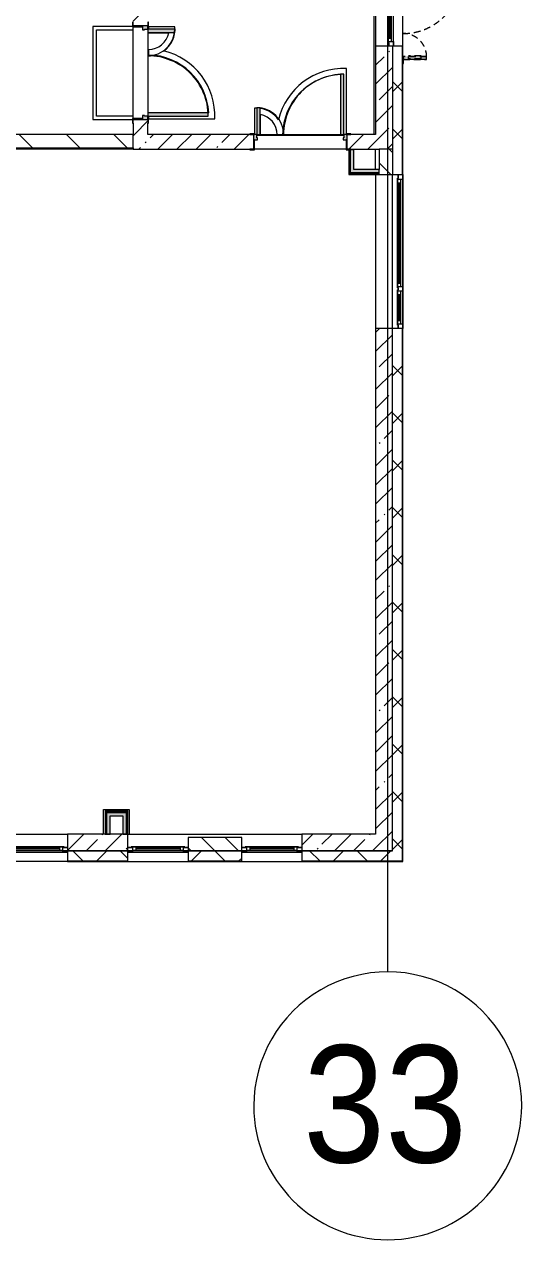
# Model space of a CAD drawing. Header units: millimetres. Extents: x 35092 to 251863, y -8553 to 29549.
# Drawn here: x 244438 to 251863, y -5906 to 12246 of the extents above; entities that cross this region are included whole.
import ezdxf

# ---------------------------------------------------------------- set-up
doc = ezdxf.new("R2010")
doc.units = ezdxf.units.MM
doc.linetypes.add('200_ШТРИХ__ш1_п0_6_', pattern=[160, 100, -60])
doc.linetypes.add('Осевая', pattern=[3175, 634.9999999999999, -476.25, 1587.5, -476.25])
for name, color, linetype, lineweight in [('A-DETL-MBND-1', 7, '200_ШТРИХ__ш1_п0_6_', 9), ('A-GLAZ-2', 7, 'Continuous', 5), ('A-WALL', 7, 'Continuous', 9), ('A-WALL-2', 7, 'Continuous', 5), ('I-WALL-3', 7, 'Continuous', 5), ('S-COLS-1', 7, 'Continuous', 5), ('Оси', 7, 'Continuous', 9), ('Оси-1', 7, 'Continuous', 20), ('Оси-2', 7, 'Осевая', 9)]:
    doc.layers.add(name, color=color, linetype=linetype, lineweight=lineweight)
for name, color, linetype, lineweight, true_color in [('A-DOOR-2', 7, 'Continuous', 5, 0xaaaaaa), ('A-DOOR-3', 7, 'Continuous', 5, 0xe2e2e2), ('A-DOOR-FRAM-3', 7, 'Continuous', 5, 0xe2e2e2), ('A-DOOR-FRAM-4', 7, 'Continuous', 5, 0xaaaaaa), ('A-FLOR-1', 7, 'Continuous', 5, 0xaaaaaa), ('I-WALL-2', 7, 'Continuous', 9, 0xe7e7e7)]:
    doc.layers.add(name, color=color, linetype=linetype, lineweight=lineweight, true_color=true_color)
doc.styles.add('Arial_1', font='arial.ttf', dxfattribs={"width": 0.9, "height": 1749.999999999998})
pattern_1 = [(135, (124852.9824514637, 0), (-176.7766952966369, -176.7766952966369), [])]
pattern_2 = [(45, (124852.9824514637, 0), (-353.5533905932738, 353.5533905932738), []), (135, (124852.9824514637, 0), (-353.5533905932738, -353.5533905932737), [])]
pattern_3 = [(45, (124852.9824514637, 0), (-285.1231318439457, 285.1231318439457), []), (45, (125138.1054514637, 0), (-285.1231318439457, 285.1231318439457), [504.031, -100.806, 16.764, -84.042])]
pattern_4 = [(45, (124852.9824514637, 0), (-530.3300858899107, 530.3300858899107), []), (135, (124852.9824514637, 0), (-530.3300858899107, -530.3300858899106), [])]

# ---------------------------------------------------------------- blocks, each defined once
blk = doc.blocks.new('110_Дверь_СКБ_2Ст - Д-5_п_ Из игровой в коридор-32679362-2_2_2_птичка')
at = {"layer": 'A-DOOR-3'}
for points in [[(662.5000000001006, 109.999999999975), (662.5000000001006, 1010.000000000914), (612.5000000000773, 1006.288320774318), (612.5000000000773, 109.999999999975)], [(-587.4999999998925, 110.0000000000096), (-587.4999999998925, 510.0000000009236), (-637.4999999999158, 510.0000000009236), (-637.4999999999158, 110.0000000000096)], [(712.5000000001239, -110.0000000000096), (712.5000000001239, 30.00000000092878), (697.5000000001099, 30.00000000092878), (697.5000000001099, -110.0000000000096)]]:
    blk.add_hatch(color=256, dxfattribs=at).paths.add_polyline_path(points)
h = blk.add_hatch(color=256, dxfattribs=at)
h.paths.add_polyline_path([(652.5000000001029, 30.00000000092878), (712.5000000001239, 30.00000000092878), (712.5000000001239, 109.999999999975), (662.5000000001006, 107.3723840876415), (662.5000000001006, 60.0000000008873), (652.5000000001029, 60.00000000092196)])
h.paths.add_polyline_path([(-687.4999999998697, 30.00000000092878), (-627.4999999998834, 30.00000000092878), (-627.4999999998834, 60.00000000092196), (-637.4999999999158, 60.00000000092196), (-637.4999999999158, 110.0000000000096), (-687.4999999998697, 107.3723840885771), (-687.4999999998697, 99.9999946625685)])
at = {"layer": 'A-DOOR-FRAM-3'}
for points in [[(-687.4999999998697, 110.0000000000096), (-672.4999999998904, 110.0000000000096), (-672.7398212171482, 117.9999999999732), (-742.4999999998745, 117.9999999999732), (-742.4999999998745, 110.0000000000096)], [(-672.4999999998904, -110.0000000000096), (-672.4999999998904, 30.00000000092878), (-687.4999999998697, 30.00000000092878), (-687.4999999998697, -110.0000000000096)], [(767.500000000094, 109.999999999975), (767.500000000094, 117.9999999999732), (697.5000000001099, 117.9999999999732), (701.3494624819538, 109.999999999975), (737.5000000001355, 109.999999999975)], [(-691.4516129002199, -118.0000000000078), (-672.4999999998904, -118.0000000000078), (-672.4999999998904, -110.0000000000096), (-742.4999999998745, -112.0303101491563), (-742.4999999998745, -118.0000000000078)], [(737.5000000001008, -118.0000000000425), (767.500000000094, -118.0000000000425), (767.500000000094, -110.0000000000096), (697.5000000001099, -112.0303101491563), (697.5000000001099, -118.0000000000425), (732.0161290363418, -118.0000000000425)]]:
    blk.add_hatch(color=256, dxfattribs=at).paths.add_polyline_path(points)
at = {"layer": 'A-DOOR-2'}
for p, q in [((662.4999999999989, 1010.000000000945), (612.4999999999967, 1010.000000000945)), ((612.4999999999967, 1010.000000000945), (612.499999999992, 110.0000000009454)), ((662.4999999999945, 110.0000000009451), (662.4999999999989, 1010.000000000945)), ((-637.5000000000075, 510.0000000009559), (-637.5000000000055, 110.0000000009561)), ((-587.5000000000052, 510.0000000009562), (-637.5000000000075, 510.0000000009559)), ((-587.5000000000033, 110.0000000009563), (-587.5000000000052, 510.0000000009562)), ((-637.5000000000055, 110.0000000009561), (-587.5000000000033, 110.0000000009563)), ((612.499999999992, 110.0000000009454), (662.4999999999945, 110.0000000009451))]:
    blk.add_line(p, q, dxfattribs=at)
for centre, radius, start, end in [((662.4999999999975, 110.0000000009456), 899.9999999999992, 89.99999999999984, 179.9999999999999), ((-637.4999999999997, 110.0000000009504), 400.0000000000005, 359.9999999999994, 89.99999999999974)]:
    blk.add_arc(centre, radius, start, end, dxfattribs=at)
at = {"layer": 'A-DOOR-FRAM-4'}
for p, q in [((-672.4999999999862, 117.9999999999971), (-742.4999999999866, 117.9999999999971)), ((-742.4999999999866, 117.9999999999971), (-742.4999999999866, 109.9999999999962)), ((-742.4999999999866, 109.9999999999962), (-672.4999999999862, 109.9999999999962)), ((-637.5000000000045, 110.0000000009489), (-687.5000000000064, 110.0000000009489)), ((-687.5000000000064, 110.0000000009489), (-687.5000000000064, 30.00000000094893)), ((-687.5000000000064, 30.00000000094893), (-627.5000000000049, 30.00000000094893)), ((-672.4999999999862, 29.99999999998398), (-687.4999999999865, 29.99999999998398)), ((-687.4999999999865, 29.99999999998398), (-687.4999999999865, -110.0000000000031)), ((-672.4999999999862, 109.9999999999962), (-672.4999999999862, 117.9999999999971)), ((-672.4999999999862, -110.0000000000031), (-672.4999999999862, 29.99999999998398)), ((-637.5000000000045, 60.00000000094963), (-637.5000000000045, 110.0000000009489)), ((-627.5000000000049, 60.00000000094963), (-637.5000000000045, 60.00000000094963)), ((-627.5000000000049, 30.00000000094893), (-627.5000000000049, 60.00000000094963)), ((662.4999999999936, 60.00000000094963), (652.4999999999948, 60.00000000094963)), ((652.4999999999948, 60.00000000094963), (652.4999999999948, 30.00000000094893)), ((652.4999999999948, 30.00000000094893), (712.4999999999935, 30.00000000094893)), ((662.4999999999936, 110.0000000009489), (662.4999999999936, 60.00000000094963)), ((712.4999999999935, 110.0000000009489), (662.4999999999936, 110.0000000009489)), ((767.5000000000148, 117.9999999999829), (697.5000000000155, 117.9999999999829)), ((697.5000000000155, 117.9999999999829), (697.5000000000155, 109.9999999999717)), ((697.5000000000155, 109.9999999999717), (767.5000000000148, 109.9999999999717)), ((712.5000000000151, 29.99999999998369), (697.5000000000155, 29.99999999998369)), ((697.5000000000155, 29.99999999998369), (697.5000000000155, -110.0000000000034)), ((712.4999999999935, 30.00000000094893), (712.4999999999935, 110.0000000009489)), ((712.5000000000151, -110.0000000000034), (712.5000000000151, 29.99999999998369)), ((767.5000000000148, 109.9999999999717), (767.5000000000148, 117.9999999999829)), ((-672.4999999999862, -110.0000000000031), (-742.4999999999866, -110.0000000000031)), ((-742.4999999999866, -110.0000000000031), (-742.4999999999866, -117.9999999999982)), ((-742.4999999999866, -117.9999999999982), (-672.4999999999862, -117.9999999999982)), ((-687.4999999999865, -110.0000000000031), (-672.4999999999862, -110.0000000000031)), ((-672.4999999999862, -117.9999999999982), (-672.4999999999862, -110.0000000000031)), ((697.5000000000155, -110.0000000000034), (712.5000000000151, -110.0000000000034)), ((767.5000000000144, -110.0000000000037), (697.5000000000152, -110.0000000000036)), ((697.5000000000152, -110.0000000000036), (697.5000000000152, -118.0000000000111)), ((697.5000000000152, -118.0000000000111), (767.5000000000144, -118.0000000000111)), ((767.5000000000144, -118.0000000000111), (767.5000000000144, -110.0000000000037))]:
    blk.add_line(p, q, dxfattribs=at)
blk = doc.blocks.new('120_Окно_СКБ_1Ст - 120_Окно_СКБ_1Ст 900х2500_h_ с форточкой-22876038-2_2_2_птичка')
at = {"layer": 'A-GLAZ-2'}
for p, q in [((-450.0000000000072, -126.9999999999679), (-450.0000000000072, -56.9999999999578)), ((-450.0000000000072, -56.9999999999578), (-379.9999999999655, -56.99999999995794)), ((449.999999999992, -56.99999999995914), (-450.0000000000076, -56.99999999995769)), ((-379.9999999999655, -126.9999999999681), (-450.0000000000072, -126.9999999999679)), ((-450.0000000000076, -126.9999999999679), (-400.0000000000041, -126.999999999968)), ((-380.0000000000108, -126.9999999999688), (-400.000000000007, -126.9999999999688)), ((-400.000000000007, -126.9999999999688), (-400.000000000007, -136.9999999999693)), ((-400.000000000007, -136.9999999999693), (399.999999999997, -136.9999999999719)), ((399.999999999997, -136.9999999999719), (-400.000000000007, -136.9999999999693)), ((-379.9999999999655, -56.99999999995794), (-379.9999999999655, -126.9999999999681)), ((379.999999999989, -86.99999999996878), (-380.0000000000107, -86.99999999996635)), ((-380.0000000000107, -86.99999999996635), (-380.0000000000108, -126.9999999999688)), ((-330.0000000000068, -136.9999999999696), (-330.0000000000063, -86.9999999999665)), ((-330.0000000000065, -106.9999999999643), (329.9999999999974, -106.9999999999664)), ((329.9999999999974, -116.9999999999664), (-330.0000000000065, -116.9999999999643)), ((329.9999999999974, -136.9999999999717), (329.9999999999976, -86.99999999996864)), ((380.000000000048, -126.9999999999693), (380.000000000048, -56.99999999995916)), ((380.000000000048, -56.99999999995916), (449.9999999999924, -56.99999999995929)), ((379.9999999999889, -126.9999999999713), (379.999999999989, -86.99999999996878)), ((449.9999999999924, -126.9999999999694), (380.000000000048, -126.9999999999693)), ((399.999999999997, -126.9999999999714), (379.9999999999889, -126.9999999999713)), ((400.0000000000097, -126.9999999999692), (449.999999999992, -126.9999999999693)), ((399.999999999997, -136.9999999999719), (399.999999999997, -126.9999999999714)), ((449.9999999999924, -56.99999999995929), (449.9999999999924, -126.9999999999694))]:
    blk.add_line(p, q, dxfattribs=at)
blk = doc.blocks.new('110_Дверь_СКБ_2Ст - Д-1_л_Лестничная клетка EIS60 2-32142534-2_2_2_птичка')
at = {"layer": 'A-DOOR-3'}
for points in [[(662.4999999999967, 937.9749691055595), (662.4999999999967, 1010.000000001087), (612.5000000000081, 1010.000000001087), (613.2560350422094, 110.0000000001136), (662.4999999999967, 110.0000000001136), (662.4999999999967, 823.5477927559955)], [(-587.500000000031, 510.0000000010969), (-637.5000000000197, 510.0000000010969), (-637.5000000000197, 110.0000000001136), (-587.500000000031, 110.0000000001136), (-587.500000000031, 504.6139692265616)], [(712.4999999999507, -109.999999999871), (712.4999999999507, 30.00000000106738), (697.500000000006, 30.00000000106738), (697.500000000006, -109.999999999871)]]:
    blk.add_hatch(color=256, dxfattribs=at).paths.add_polyline_path(points)
h = blk.add_hatch(color=256, dxfattribs=at)
h.paths.add_polyline_path([(712.4999999999507, 30.00000000106738), (712.4999999999507, 110.0000000001136), (662.4999999999967, 110.0000000001136), (662.4999999999967, 60.00000000106056), (652.4999999999643, 60.00000000106056), (652.4999999999643, 30.00000000106738), (697.500000000006, 30.00000000106738)])
h.paths.add_polyline_path([(-627.5000000000219, 60.00000000109522), (-637.499999999985, 60.00000000106056), (-637.5000000000197, 110.0000000001136), (-687.500000000043, 106.2068965518302), (-687.500000000043, 30.00000000106738), (-627.5000000000219, 30.00000000106738)])
at = {"layer": 'A-DOOR-FRAM-3'}
for points in [[(-672.4999999999944, 112.8085106384175), (-672.4999999999944, 118.0000000001464), (-742.5000000000131, 118.0000000001464), (-742.5000000000131, 110.0000000001136), (-672.4999999999944, 110.0000000001136)], [(-672.4999999999944, 30.00000000106738), (-687.500000000043, 30.00000000106738), (-687.500000000043, -109.999999999871), (-672.4999999999944, -109.999999999871), (-672.4999999999944, 22.91525063240342)], [(767.5000000000248, 118.0000000001118), (697.500000000006, 118.0000000001118), (703.256035042189, 110.0000000001136), (767.5000000000248, 110.0000000001136)], [(-672.4999999999944, -110.0000343573219), (-742.5000000000131, -109.999999999871), (-742.5000000000131, -117.9999999998692), (-672.4999999999944, -117.9999999998692)], [(767.5000000000248, -110.0000343573565), (697.500000000006, -110.0000343573565), (697.500000000006, -117.9999999998692), (767.5000000000248, -117.9999999998692)]]:
    blk.add_hatch(color=256, dxfattribs=at).paths.add_polyline_path(points)
at = {"layer": 'A-DOOR-2'}
for p, q in [((662.4999999999989, 1010.000000000945), (612.4999999999967, 1010.000000000945)), ((612.4999999999967, 1010.000000000945), (612.499999999992, 110.0000000009454)), ((662.4999999999945, 110.0000000009451), (662.4999999999989, 1010.000000000945)), ((-637.5000000000075, 510.0000000009559), (-637.5000000000055, 110.0000000009561)), ((-587.5000000000052, 510.0000000009562), (-637.5000000000075, 510.0000000009559)), ((-587.5000000000033, 110.0000000009563), (-587.5000000000052, 510.0000000009562)), ((-637.5000000000055, 110.0000000009561), (-587.5000000000033, 110.0000000009563)), ((612.499999999992, 110.0000000009454), (662.4999999999945, 110.0000000009451))]:
    blk.add_line(p, q, dxfattribs=at)
for centre, radius, start, end in [((662.4999999999975, 110.0000000009456), 899.9999999999992, 89.99999999999984, 179.9999999999999), ((-637.4999999999997, 110.0000000009504), 400.0000000000005, 359.9999999999994, 89.99999999999974)]:
    blk.add_arc(centre, radius, start, end, dxfattribs=at)
at = {"layer": 'A-DOOR-FRAM-4'}
for p, q in [((-672.4999999999862, 117.9999999999971), (-742.4999999999866, 117.9999999999971)), ((-742.4999999999866, 117.9999999999971), (-742.4999999999866, 109.9999999999962)), ((-742.4999999999866, 109.9999999999962), (-672.4999999999862, 109.9999999999962)), ((-637.5000000000045, 110.0000000009489), (-687.5000000000064, 110.0000000009489)), ((-687.5000000000064, 110.0000000009489), (-687.5000000000064, 30.00000000094893)), ((-687.5000000000064, 30.00000000094893), (-627.5000000000049, 30.00000000094893)), ((-672.4999999999862, 29.99999999998398), (-687.4999999999865, 29.99999999998398)), ((-687.4999999999865, 29.99999999998398), (-687.4999999999865, -110.0000000000031)), ((-672.4999999999862, 109.9999999999962), (-672.4999999999862, 117.9999999999971)), ((-672.4999999999862, -110.0000000000031), (-672.4999999999862, 29.99999999998398)), ((-637.5000000000045, 60.00000000094963), (-637.5000000000045, 110.0000000009489)), ((-627.5000000000049, 60.00000000094963), (-637.5000000000045, 60.00000000094963)), ((-627.5000000000049, 30.00000000094893), (-627.5000000000049, 60.00000000094963)), ((662.4999999999936, 60.00000000094963), (652.4999999999948, 60.00000000094963)), ((652.4999999999948, 60.00000000094963), (652.4999999999948, 30.00000000094893)), ((652.4999999999948, 30.00000000094893), (712.4999999999935, 30.00000000094893)), ((662.4999999999936, 110.0000000009489), (662.4999999999936, 60.00000000094963)), ((712.4999999999935, 110.0000000009489), (662.4999999999936, 110.0000000009489)), ((767.5000000000148, 117.9999999999829), (697.5000000000155, 117.9999999999829)), ((697.5000000000155, 117.9999999999829), (697.5000000000155, 109.9999999999717)), ((697.5000000000155, 109.9999999999717), (767.5000000000148, 109.9999999999717)), ((712.5000000000151, 29.99999999998369), (697.5000000000155, 29.99999999998369)), ((697.5000000000155, 29.99999999998369), (697.5000000000155, -110.0000000000034)), ((712.4999999999935, 30.00000000094893), (712.4999999999935, 110.0000000009489)), ((712.5000000000151, -110.0000000000034), (712.5000000000151, 29.99999999998369)), ((767.5000000000148, 109.9999999999717), (767.5000000000148, 117.9999999999829)), ((-672.4999999999862, -110.0000000000031), (-742.4999999999866, -110.0000000000031)), ((-742.4999999999866, -110.0000000000031), (-742.4999999999866, -117.9999999999982)), ((-742.4999999999866, -117.9999999999982), (-672.4999999999862, -117.9999999999982)), ((-687.4999999999865, -110.0000000000031), (-672.4999999999862, -110.0000000000031)), ((-672.4999999999862, -117.9999999999982), (-672.4999999999862, -110.0000000000031)), ((697.5000000000155, -110.0000000000034), (712.5000000000151, -110.0000000000034)), ((767.5000000000144, -110.0000000000037), (697.5000000000152, -110.0000000000036)), ((697.5000000000152, -110.0000000000036), (697.5000000000152, -118.0000000000111)), ((697.5000000000152, -118.0000000000111), (767.5000000000144, -118.0000000000111)), ((767.5000000000144, -118.0000000000111), (767.5000000000144, -110.0000000000037))]:
    blk.add_line(p, q, dxfattribs=at)
blk = doc.blocks.new('120_Окно_СКБ_1Ст - 120_Окно_СКБ_1Ст 1200х2500_h_ с форточкой2-24160662-2_2_2_птичка')
at = {"layer": 'A-GLAZ-2'}
for p, q in [((-600.0000000000073, -126.9999999999677), (-600.0000000000073, -56.9999999999576)), ((-600.0000000000073, -56.9999999999576), (-529.9999999999654, -56.99999999995767)), ((599.9999999999919, -56.99999999995938), (-600.0000000000076, -56.99999999995745)), ((-529.9999999999654, -126.9999999999678), (-600.0000000000073, -126.9999999999677)), ((-600.0000000000076, -126.9999999999676), (-550.0000000000041, -126.9999999999677)), ((-530.0000000000106, -126.9999999999688), (-550.0000000000067, -126.9999999999688)), ((-550.0000000000067, -126.9999999999688), (-550.0000000000067, -136.9999999999693)), ((-550.0000000000067, -136.9999999999693), (549.9999999999972, -136.9999999999729)), ((549.9999999999972, -136.9999999999729), (-550.0000000000067, -136.9999999999693)), ((-529.9999999999654, -56.99999999995767), (-529.9999999999654, -126.9999999999678)), ((529.9999999999886, -86.99999999996976), (-530.0000000000106, -86.99999999996635)), ((-530.0000000000105, -86.99999999996635), (-530.0000000000106, -126.9999999999688)), ((-480.0000000000068, -136.9999999999695), (-480.0000000000063, -86.99999999996648)), ((-480.0000000000065, -106.9999999999643), (479.9999999999976, -106.9999999999674)), ((479.9999999999975, -116.9999999999674), (-480.0000000000065, -116.9999999999643)), ((479.9999999999974, -136.9999999999727), (479.9999999999976, -86.9999999999696)), ((530.0000000000479, -126.9999999999696), (530.0000000000479, -56.99999999995943)), ((530.0000000000479, -56.99999999995943), (599.9999999999923, -56.9999999999595)), ((529.9999999999885, -126.9999999999723), (529.9999999999886, -86.99999999996976)), ((599.9999999999923, -126.9999999999696), (530.0000000000479, -126.9999999999696)), ((549.9999999999972, -126.9999999999723), (529.9999999999885, -126.9999999999723)), ((549.9999999999884, -126.9999999999695), (599.9999999999919, -126.9999999999696)), ((549.9999999999972, -136.9999999999729), (549.9999999999972, -126.9999999999723)), ((599.9999999999923, -56.9999999999595), (599.9999999999923, -126.9999999999696))]:
    blk.add_line(p, q, dxfattribs=at)
blk = doc.blocks.new('120_Окно_СКБ_2Ст_Фрамуга сверху - 120_Окно_СКБ_2Ст_2300х2500_h_ ДОО-22877051-2_2_2_птичка')
at = {"layer": 'A-GLAZ-2'}
for p, q in [((-1150.000000000006, 13.0000000009585), (-1150.000000000006, 83.00000000096875)), ((-1150.000000000006, 83.00000000096875), (-1079.999999999947, 83.00000000096864)), ((1149.999999999992, 83.00000000096513), (-1150.000000000006, 83.00000000096885)), ((-1079.999999999947, 13.00000000095839), (-1150.000000000006, 13.0000000009585)), ((-1150.000000000006, 13.00000000095856), (-1099.999999999961, 13.00000000095848)), ((-1079.999999999955, 13.00000000095736), (-1099.99999999995, 13.00000000095743)), ((-1099.99999999995, 13.00000000095743), (-1099.99999999995, 3.000000000956911)), ((-1099.99999999995, 3.000000000956911), (540.000000000053, 3.000000000951612)), ((540.000000000053, 3.000000000951184), (-1099.99999999995, 3.000000000966364)), ((-1079.999999999947, 83.00000000096864), (-1079.999999999947, 13.00000000095839)), ((-1079.999999999948, 83.00000000096634), (1080.000000000054, 83.00000000096634)), ((520.0000000000456, 53.0000000009547), (-1079.999999999955, 53.00000000095987)), ((-1079.999999999955, 53.00000000095987), (-1079.999999999955, 13.00000000095736)), ((-1029.99999999995, 3.000000000965117), (-1029.999999999949, 53.00000000095977)), ((-1029.999999999949, 33.00000000096188), (470.0000000000534, 33.00000000095704)), ((470.0000000000536, 23.00000000095708), (-1029.99999999995, 23.00000000096193)), ((470.0000000000533, 3.000000000951954), (470.0000000000537, 53.00000000095487)), ((520.0000000000491, 13.00000000095582), (520.0000000000491, 83.00000000096607)), ((520.0000000000491, 83.00000000096607), (590.0000000000492, 83.00000000096595)), ((520.0000000000452, 13.00000000095219), (520.0000000000456, 53.0000000009547)), ((590.0000000000492, 13.00000000095569), (520.0000000000491, 13.00000000095582)), ((540.000000000053, 13.00000000095213), (520.0000000000452, 13.00000000095219)), ((540.0000000000546, 13.00000000095583), (570.000000000048, 13.00000000095578)), ((540.0000000000487, 13.00000000095606), (570.0000000000418, 13.00000000095606)), ((540.000000000053, 3.000000000951612), (540.000000000053, 13.00000000095213)), ((590.0000000000468, 13.00000000095374), (570.0000000000505, 13.00000000095381)), ((570.0000000000505, 13.00000000095381), (570.0000000000505, 3.00000000095329)), ((570.0000000000505, 3.00000000095329), (1100.000000000055, 3.000000000951577)), ((1100.000000000055, 3.000000000951556), (570.0000000000505, 3.000000000953269)), ((590.0000000000492, 83.00000000096595), (590.0000000000492, 13.00000000095569)), ((1080.000000000047, 53.00000000095466), (590.000000000047, 53.00000000095625)), ((590.000000000047, 53.00000000095625), (590.0000000000468, 13.00000000095374)), ((640.0000000000506, 3.000000000953036), (640.0000000000512, 53.00000000095608)), ((640.000000000051, 33.00000000095827), (1030.000000000055, 33.000000000957)), ((1030.000000000055, 23.00000000095705), (640.0000000000508, 23.00000000095831)), ((1030.000000000055, 3.000000000951784), (1030.000000000055, 53.00000000095483)), ((1080.000000000055, 13.00000000095491), (1080.000000000055, 83.00000000096517)), ((1080.000000000055, 83.00000000096517), (1149.999999999992, 83.00000000096504)), ((1080.000000000047, 13.00000000095216), (1080.000000000047, 53.00000000095466)), ((1149.999999999992, 13.00000000095481), (1080.000000000055, 13.00000000095491)), ((1100.000000000055, 13.0000000009521), (1080.000000000047, 13.00000000095216)), ((1100.000000000073, 13.00000000095492), (1149.999999999992, 13.00000000095484)), ((1100.000000000055, 3.000000000951577), (1100.000000000055, 13.0000000009521)), ((1149.999999999992, 83.00000000096504), (1149.999999999992, 13.00000000095481))]:
    blk.add_line(p, q, dxfattribs=at)
blk = doc.blocks.new('Дверь_Витражная_СКБ_2Ст - ВН-6-31912847-2_2_2_птичка')
at = {"layer": 'A-DETL-MBND-1'}
for points in [[(-714.9999495936894, -17.00000000015207), (-714.9999495936894, -20.00000000013406), (-704.9999495936917, -17.00000000015207)], [(-642.9999495936711, -20.00000000013406), (-642.9999495936711, -370.0000000001238), (-597.9999495936639, -370.0000000001238), (-597.9999495936639, -20.00000000013406)], [(561.9999495936721, -260.1000000006079), (561.9999495936721, -883.9998991875028), (606.999949593714, -883.9998991875028), (606.999949593714, -20.00000000013406), (561.9999495936721, -20.00000000013406)]]:
    blk.add_hatch(color=256, dxfattribs=at).paths.add_polyline_path(points)
for p, q in [((-606.9999495936731, -20.00000000001453), (-714.9999495936731, -20.00000000001453)), ((-714.9999495936731, -20.00000000001453), (-606.9999495936731, -20.00000000001453)), ((-597.9999495936718, -20.00000000001454), (-642.9999495936733, -20.00000000001462)), ((-642.9999495936726, -370.0000000000146), (-642.9999495936733, -20.00000000001461)), ((-597.9999495936718, -20.00000000001454), (-642.9999495936733, -20.00000000001462)), ((-642.9999495936733, -20.00000000001462), (-642.9999495936726, -370.0000000000146)), ((-642.9999495936731, -100.0000000000146), (-597.9999495936717, -100.0000000000146)), ((-632.9999495936713, -290.0000000000146), (-632.9999495936718, -100.0000000000146)), ((-606.999949593672, -370.0000000000145), (-606.9999495936733, -20.00000000001447)), ((-597.9999495936711, -370.0000000000146), (-597.9999495936718, -20.00000000001454)), ((-597.9999495936711, -370.0000000000146), (-597.9999495936718, -20.00000000001454)), ((-588.9999495936712, -290.0000000000144), (-588.9999495936715, -100.0000000000145)), ((552.9999495936775, -803.9998991873676), (552.9999495936787, -100.0000000000148)), ((561.9999495936787, -20.00000000001471), (606.9999495936802, -20.00000000001479)), ((561.9999495936773, -883.9998991873679), (561.9999495936788, -20.00000000001467)), ((561.9999495936787, -20.00000000001471), (561.9999495936772, -883.9998991873679)), ((606.9999495936802, -20.00000000001479), (561.9999495936787, -20.00000000001471)), ((606.9999495936801, -100.0000000000148), (561.9999495936786, -100.0000000000147)), ((596.9999495936773, -803.9998991873678), (596.9999495936786, -100.0000000000149)), ((606.9999495936787, -883.999899187368), (606.9999495936802, -20.00000000001481)), ((606.9999495936787, -883.999899187368), (606.9999495936802, -20.00000000001481)), ((606.99994959368, -20.00000000001456), (714.9999495936798, -20.00000000001453)), ((606.99994959368, -20.00000000001456), (714.9999495936798, -20.00000000001453)), ((606.9999495936771, -883.9998991873679), (606.9999495936801, -20.00000000001454)), ((-642.9999495936727, -290.0000000000146), (-597.9999495936712, -290.0000000000144)), ((-642.9999495936726, -370.0000000000146), (-597.9999495936711, -370.0000000000146)), ((-642.9999495936726, -370.0000000000146), (-597.9999495936711, -370.0000000000146)), ((606.9999495936789, -803.9998991873678), (561.9999495936775, -803.9998991873676)), ((606.9999495936787, -883.999899187368), (561.9999495936772, -883.9998991873679)), ((561.9999495936772, -883.9998991873679), (606.9999495936787, -883.999899187368))]:
    blk.add_line(p, q, dxfattribs=at)
for centre, radius, start, end in [((-606.9999495936733, -20.00000000001458), 349.9999999999997, 269.9999999999998, 1.653888434361028e-13), ((606.9999495936802, -20.0000000000146), 863.999899187354, 179.9999999999999, 269.9999999999995)]:
    blk.add_arc(centre, radius, start, end, dxfattribs=at)
blk = doc.blocks.new('Ось сетки - D8-29747960-2_2_2_птичка')
at = {"layer": 'Оси-1'}
for centre, start, end in [((0, -2.710563210106287e-17), 359.9999999999996, 179.9999999999998), ((5.287437154777308e-16, -2.710563210106287e-17), 179.9999999999998, 359.9999999999993)]:
    blk.add_arc(centre, 4.000000000000003, start, end, dxfattribs=at)

msp = doc.modelspace()

# ---------------------------------------------------------------- hatches: boundary and pattern name
at = {"layer": 'A-WALL-2'}
h = msp.add_hatch(dxfattribs=at)
h.set_pattern_fill('FP_91', color=256, style=0, pattern_type=2)
h.set_pattern_definition(pattern_2)
h.paths.add_polyline_path([(249956.2554474103, -249.9999946647175), (250082.9824514646, -249.9999946647175), (250082.9824514646, 7700.044211116869), (249932.9824514647, 7700.044211116869), (249932.9824514647, -249.9999946647175)])
h.paths.add_polyline_path([(250007.2060321397, 10000.04421111686), (250082.9824514646, 10000.04421111686), (250082.9824514646, 11920.00010383028), (249932.9824514647, 11920.00010383028), (249932.9824514647, 10000.04421111686)])
h.paths.add_polyline_path([(250030.1340800954, 13120.00010383029), (250082.9824514647, 13120.00010383029), (250082.9824514647, 21400.00000533476), (249932.9824514647, 21400.00000533476), (249932.9824514647, 13120.00010383029)])
h = msp.add_hatch(dxfattribs=at)
h.set_pattern_fill('FP_98', color=256, style=0, pattern_type=2)
h.set_pattern_definition(pattern_1)
h.paths.add_polyline_path([(249856.1365759895, 10000.04421111686), (249932.9824514647, 10000.04421111686), (249932.9824514647, 10380.00000533553), (249732.9824514647, 10377.96969518639), (249732.9824514647, 10000.04421111686)])
h = msp.add_hatch(dxfattribs=at)
h.set_pattern_fill('FP_98', color=256, style=0, pattern_type=2)
h.set_pattern_definition(pattern_1)
h.paths.add_polyline_path([(227482.9824991146, -99.99999466475155), (227732.9824216961, -99.99999466475155), (227732.9824216956, 100.0000053352723), (227482.9824991146, 100.0000053352723), (227482.9824991146, -31.69400266605308)])
h.paths.add_polyline_path([(222404.3450217952, -99.99999466475155), (223882.982451465, -99.99999466461296), (223882.9824514653, 100.0000053352723), (220532.982451465, 100.0000053352723), (220532.982451465, -99.99999466475155), (221946.8151625586, -99.99999466475155)])
h.paths.add_polyline_path([(225682.9824872289, -99.99999466475155), (226582.9824991138, -99.99999466475155), (226582.9824991145, 100.0000053352723), (225682.9824872297, 100.0000053352723), (225682.9824872297, 57.34266580436324)])
h.paths.add_polyline_path([(247682.9824904861, -99.99999466475155), (247682.9824904862, 100.0000053351683), (246882.9824812335, 97.53086950006036), (246882.9824812333, -99.99999466475155), (247110.9574205701, -99.99999466475155)])
h.paths.add_polyline_path([(244142.9824514646, -99.99999466475155), (244182.982451463, -99.99999466475155), (244182.9824514636, 100.0000053351683), (243682.982499116, 100.0000053351683), (243682.9824991148, -99.99999466475155), (243908.2484059141, -99.99999466475155)])
h.paths.add_polyline_path([(228632.9824216964, -99.99999466475155), (229682.9824514643, -99.99999466461296), (229682.9824514647, 100.0000053352723), (228632.9824216956, 100.0000053352723), (228632.9824216956, -8.376955417816863)])
h.paths.add_polyline_path([(216882.9824514622, -99.99999466475155), (217582.9824693465, -99.99999466475155), (217582.9824693463, 100.0000053352723), (216782.9824693449, 100.0000053353069), (216782.9824693449, -99.99999466461296), (216816.1531828815, -99.99999466475155)])
h.paths.add_polyline_path([(239790.4796727849, -99.99999466475155), (240482.9824514643, -99.99999466468226), (240482.982451465, 100.000005335203), (239432.9824514646, 100.000005335203), (239432.9824514667, -99.99999466475155)])
h.paths.add_polyline_path([(219382.982469348, -99.99999466475155), (219632.9824514645, -99.99999466475155), (219632.982451465, 100.0000053352723), (219382.9824693473, 100.0000053352723)])
h.paths.add_polyline_path([(233782.9824514635, -99.99999466475155), (235082.9824335823, -99.99999466475155), (235082.9824335821, 100.000005335203), (233782.9824514636, 100.000005335203)])
h.paths.add_polyline_path([(238532.9824514657, -99.99999466475155), (238532.9824514646, 100.000005335203), (238282.9824335821, 100.000005335203), (238282.9824335834, -99.99999466475155)])
h = msp.add_hatch(dxfattribs=at)
h.set_pattern_fill('FP_91', color=256, style=0, pattern_type=2)
h.set_pattern_definition(pattern_2)
h.paths.add_polyline_path([(249930.0978524282, -249.9999946647175), (249932.9824514647, -249.9999946647175), (249932.9824514647, -99.99999466475155), (248582.9824904862, -99.99999466475155), (248582.9824904862, -249.9999946647175), (249682.9824514647, -249.9999946647175)])
h.paths.add_polyline_path([(245280.8379836238, -249.9999946647175), (245982.9824812336, -249.9999946647175), (245982.9824812335, -99.99999466475155), (245082.9824812335, -99.99999466475155), (245082.9824514636, -249.9999946647175)])
h.paths.add_polyline_path([(246882.9824812335, -249.9999946647175), (247682.9824904862, -248.0475872225136), (247682.9824904862, -99.99999466475155), (246882.9824812333, -99.99999466475155), (246882.9824812335, -244.5089533629911)])
h.paths.add_polyline_path([(234757.6512211826, -249.9999946646828), (235082.9824335821, -249.9999946646828), (235082.9824335823, -99.99999466475155), (233782.9824514636, -99.99999466475155), (233782.9824514637, -249.9999946646828), (234300.121361946, -249.9999946646828)])
h.paths.add_polyline_path([(240482.9824514646, -249.9999946646828), (240482.9824514666, -99.99999466475155), (239432.9824514646, -99.99999466475155), (239432.9824514646, -249.9999946646828), (239790.4796727849, -249.9999946646828)])
h.paths.add_polyline_path([(237382.9824335821, -249.9999946646828), (238532.9824514646, -249.9999946646828), (238532.9824514646, -99.99999466475155), (237382.9824335821, -99.99999466475155), (237382.9824335821, -202.4876765564528)])
h.paths.add_polyline_path([(232882.9824514634, -249.9999946646828), (232882.9824514645, -99.99999466475155), (231982.9824514646, -99.99999466475155), (231982.9824514646, -249.9999946646828), (232470.0019249998, -249.9999946646828)])
h.paths.add_polyline_path([(242782.9824514646, -249.9999946646828), (244182.9824514636, -249.9999946646828), (244182.9824514627, -99.99999466475155), (242782.982499116, -99.99999466475155), (242782.9824514646, -226.3734549110262)])
h.paths.add_polyline_path([(228632.9824216956, -249.9999946646482), (229682.9824514645, -249.9999946646482), (229682.9824514656, -99.99999466475155), (228632.9824216956, -99.99999466475155), (228632.9824216956, -163.7838691130339)])
h.paths.add_polyline_path([(226979.6436141609, -249.9999946646482), (227732.9824216956, -249.9999946646482), (227732.9824216961, -99.99999466475155), (225682.9824872297, -99.99999466475155), (225682.9824872297, -249.9999946646482), (226064.5838956877, -249.9999946646482)])
h.paths.add_polyline_path([(224234.4644587414, -249.9999946646482), (224782.9824872297, -249.9999946646482), (224782.982451465, -100.0000000019178), (220532.982451465, -99.99999466475155), (220532.982451465, -249.9999946646482), (223319.4047402683, -249.9999946646482)])
h.paths.add_polyline_path([(218744.1061479026, -249.9999946646482), (219632.982451465, -249.9999946646482), (219632.982451465, -100.0000000019178), (218482.9824693473, -100.0000000019178), (218482.9824693463, -249.9999946646482)])
h.paths.add_polyline_path([(214062.982451465, -249.9999946645788), (215882.9824693449, -249.9999946645788), (215882.9824693449, -100.0000000019178), (214062.982451465, -99.9999946645783)])
h.paths.add_polyline_path([(216782.9824693449, -249.9999946645788), (217582.9824693463, -249.9999946645788), (217582.9824693465, -99.99999466475155), (216782.9824693449, -99.99999466475155), (216782.9824693449, -111.3678558858678)])
at = {"layer": 'I-WALL-2'}
for points in [[(249307.9824514646, 10025.04421111684), (249357.9824514646, 10025.04421111684), (249357.9824514646, 10370.00000533758), (249307.9824514646, 10370.00000533758)], [(249732.9824514647, 10025.04421111684), (249732.3302974123, 10075.04421111687), (249357.9824514646, 10075.04421111687), (249357.9824514646, 10025.04421111684), (249711.1105600272, 10025.04421111684)], [(245667.9824812335, 425.0000053350771), (245907.9824812335, 425.0000053350771), (245907.9824812335, 475.0000053351004), (245667.9824812335, 475.0000053351004)], [(245717.9824812335, 150.0000053353302), (245717.9824812335, 425.0000053350771), (245667.9824812335, 425.0000053350771), (245667.9824812335, 150.0000053353302)], [(245957.9824812335, 150.0000053353302), (245957.9824812335, 475.0000053351004), (245907.9824812335, 475.0000053351004), (245907.9824812335, 150.0000053353302)]]:
    msp.add_hatch(color=256, dxfattribs=at).paths.add_polyline_path(points)
at = {"layer": 'I-WALL-3'}
h = msp.add_hatch(dxfattribs=at)
h.set_pattern_fill('FP_99', color=256, style=0, pattern_type=2)
h.set_pattern_definition(pattern_3)
h.paths.add_polyline_path([(249682.9824514647, 10600.00000533552), (249932.9824514647, 10600.00000533552), (249932.9824514647, 11920.00010383028), (249682.9824514647, 11920.00010383028), (249682.9824514647, 10969.69800533312)])
h.paths.add_polyline_path([(249856.1365759895, 13120.00010383029), (249932.9824514647, 13120.00010383029), (249932.9824514647, 21400.00000533476), (249682.9824514647, 21400.00000533476), (249682.9824514647, 13120.00010383029), (249732.9824514647, 13120.00010383029)])
h = msp.add_hatch(dxfattribs=at)
h.set_pattern_fill('FP_99', color=256, style=0, pattern_type=2)
h.set_pattern_definition(pattern_3)
h.paths.add_polyline_path([(246195.8977020969, 10600.00000533555), (246282.9824514646, 10600.00000533555), (246282.9824514646, 10825.00000533555), (246062.9824514646, 10825.00000533555), (246062.9824514646, 10600.00000533555)])
h.paths.add_polyline_path([(246062.9824514646, 12225.00000533555), (246282.9824514646, 12225.00000533555), (246282.982444645, 13400.00000533481), (246062.9824514646, 13400.00000533488), (246062.9824514646, 12250.00000533553)])
h.paths.add_polyline_path([(246224.7103912795, 13900.0000053348), (246282.982444645, 13900.00000533487), (246282.982444645, 18599.99984500692), (246062.9824514646, 18599.99999999809), (246062.9824514648, 13900.0000053348), (246076.1824514787, 13900.0000053348)])
h = msp.add_hatch(dxfattribs=at)
h.set_pattern_fill('FP_100', color=256, style=0, pattern_type=2)
h.set_pattern_definition([(135, (124852.9824514637, 0), (-353.5533905932738, -353.5533905932737), [])])
h.paths.add_polyline_path([(246062.9824514646, 10400.00000533553), (246062.9824514646, 10600.00000533555), (244182.9824514624, 10600.00000533555), (244182.9824514624, 10400.00000533553), (245280.8379836238, 10400.00000533553)])
h.paths.add_polyline_path([(232470.0019249998, 10400.00000533556), (232557.9823918575, 10400.00000533556), (232557.9823918575, 10600.00000533555), (232202.9824514639, 10600.00000533555), (232202.9824514639, 10400.00000533556)])
h.paths.add_polyline_path([(234902.9824514596, 10400.00000533556), (235082.9824514651, 10400.00000533556), (235082.9824514651, 10600.00000533555), (233957.9823918575, 10600.00000533555), (233957.9823918575, 10400.00000533556), (234757.6512211826, 10400.00000533556)])
h.paths.add_polyline_path([(236130.2407988923, 10400.00000533556), (236782.9823918575, 10400.00000533556), (236782.9823918575, 10600.00000533555), (236032.9824514651, 10600.00000533555), (236032.9824514651, 10400.00000533556), (236082.982451465, 10400.00000533556)])
h = msp.add_hatch(dxfattribs=at)
h.set_pattern_fill('FP_99', color=256, style=0, pattern_type=2)
h.set_pattern_definition(pattern_3)
h.paths.add_polyline_path([(249661.9824514646, 10380.00000533553), (249932.9824514647, 10380.00000533553), (249932.9824514647, 10600.00000533552), (249257.9824514646, 10600.00000533552), (249257.9824514646, 10380.00000533553), (249312.9824514646, 10380.00000533553)])
h.paths.add_polyline_path([(247004.6358799391, 10380.00000533553), (247857.9824514646, 10380.00000533553), (247857.9824514646, 10600.00000533555), (246062.9824514646, 10600.00000533555), (246062.9824514646, 10380.00000533553), (246282.9824514646, 10380.00000533553)])
h = msp.add_hatch(dxfattribs=at)
h.set_pattern_fill('FP_167', color=256, style=0, pattern_type=2)
h.set_pattern_definition(pattern_4)
h.paths.add_polyline_path([(249282.9824514646, 10000.04421111686), (249295.4824514646, 10000.04421111686), (249295.4824514646, 10370.00000533758), (249282.9824514646, 10370.00000533758)])
h = msp.add_hatch(dxfattribs=at)
h.set_pattern_fill('FP_167', color=256, style=0, pattern_type=2)
h.set_pattern_definition(pattern_4)
h.paths.add_polyline_path([(249295.4824514646, 10012.54421111687), (249307.9824514646, 10012.54421111687), (249307.9824514646, 10370.00000533758), (249295.4824514646, 10370.00000533758), (249295.4824514646, 10060.31250533628)])
h = msp.add_hatch(dxfattribs=at)
h.set_pattern_fill('FP_167', color=256, style=0, pattern_type=2)
h.set_pattern_definition(pattern_4)
h.paths.add_polyline_path([(249682.9824514647, 10000.04421111686), (249732.9824514647, 10000.04421111686), (249732.9824514647, 10012.54421111687), (249295.4824514646, 10012.54421111687), (249297.8389830079, 10000.04421111686), (249398.6067167529, 10000.04421111686)])
h = msp.add_hatch(dxfattribs=at)
h.set_pattern_fill('FP_167', color=256, style=0, pattern_type=2)
h.set_pattern_definition(pattern_4)
h.paths.add_polyline_path([(249682.9824514647, 10012.54421111687), (249732.9824514647, 10012.54421111687), (249732.9824514647, 10025.04421111684), (249307.9824514646, 10025.04421111684), (249307.9824514646, 10012.54421111687), (249398.6067167529, 10012.54421111687)])
h = msp.add_hatch(dxfattribs=at)
h.set_pattern_fill('FP_99', color=256, style=0, pattern_type=2)
h.set_pattern_definition(pattern_3)
h.paths.add_polyline_path([(249682.9824514647, -99.99999466475155), (249932.9824514647, -99.99999466475155), (249932.9824514647, 7700.044211116869), (249682.9824514647, 7700.044211116869), (249682.9824514647, 96.63351629773815)])
h = msp.add_hatch(dxfattribs=at)
h.set_pattern_fill('FP_167', color=256, style=0, pattern_type=2)
h.set_pattern_definition(pattern_4)
h.paths.add_polyline_path([(245970.4824812335, 150.0000053353302), (245970.4824812335, 487.5000053351062), (245957.9824812335, 487.5000053351062), (245957.9824812335, 150.0000053353302)])
h = msp.add_hatch(dxfattribs=at)
h.set_pattern_fill('FP_167', color=256, style=0, pattern_type=2)
h.set_pattern_definition(pattern_4)
h.paths.add_polyline_path([(245982.9824812335, 150.0000053353302), (245982.9824812335, 500.0000053350774), (245970.4824812335, 500.0000053350774), (245970.4824812335, 150.0000053353302)])
h = msp.add_hatch(dxfattribs=at)
h.set_pattern_fill('FP_99', color=256, style=0, pattern_type=2)
h.set_pattern_definition(pattern_3)
h.paths.add_polyline_path([(248941.0768575164, -99.99999466475155), (249682.9824514647, -99.99999466475155), (249682.9824514647, 149.9999999979561), (248582.9824904862, 149.9999999979561), (248582.9824904862, -99.99999466475155)])
at = {"layer": 'S-COLS-1'}
h = msp.add_hatch(dxfattribs=at)
h.set_pattern_fill('FP_99', color=256, style=0, pattern_type=2)
h.set_pattern_definition(pattern_3)
h.paths.add_polyline_path([(245082.9824812335, -99.99999466475155), (245982.9824812335, -99.99999466475155), (245982.9824812335, 149.9999999979561), (245082.9824812335, 149.9999999979561), (245082.9824812335, -48.86362979041151)])

# ---------------------------------------------------------------- linework, layer by layer
at = {"layer": 'A-FLOR-1'}
for p, q in [((249661.9824514645, 10600.00000533552), (249661.9824514645, 13449.99999999812)), ((245462.982417107, 12211.07852947598), (245462.982417107, 10821.8113966097)), ((246054.9824514645, 12211.07852947598), (245462.982417107, 12211.07852947598)), ((246062.982417107, 12161.07852947599), (246062.982417107, 12210.00000533548)), ((246686.8459646089, 12208.33325399244), (246293.2739804293, 12208.33325399244)), ((246293.2739804293, 12208.33325399244), (246293.2739804293, 12175.00000533549)), ((245512.9824171071, 10871.81139660969), (245512.9824171071, 12161.07852947599)), ((245512.9824171071, 12161.07852947599), (246062.982417107, 12161.07852947599)), ((246293.2739804293, 12125.00000533554), (246293.2739804293, 12118.33325399242)), ((246293.2739804293, 12118.33325399242), (246593.0058991604, 12118.33325399242)), ((246293.2739804283, 11869.77594079721), (246293.2739804283, 11786.70950454993)), ((249156.8319139463, 11495.13351914535), (249156.8319139463, 10597.37238942318)), ((249246.8319139463, 10608.00000533549), (249246.8319139463, 11585.46749363378)), ((247191.0351101505, 10924.24397029329), (247182.9824514654, 10924.24397029329)), ((247872.7426302472, 10990.94437360379), (247872.7426302472, 10608.0000053355)), ((247962.7426302472, 10597.37238942412), (247962.7426302472, 10897.10430815527)), ((245462.982417107, 10821.8113966097), (246054.9824514645, 10821.8113966097)), ((246062.982417107, 10871.81139660969), (245512.9824171071, 10871.81139660969)), ((246062.982417107, 10840.00000533551), (246062.982417107, 10871.81139660969)), ((246293.2739804283, 10875.00000533549), (246293.2739804283, 10834.2439702933)), ((246293.2739804283, 10834.2439702933), (247281.3690846389, 10834.24397029329)), ((247907.9824514645, 10597.37238942412), (247962.7426302472, 10597.37238942412)), ((247907.9824514645, 10589.99999999812), (249207.9824514645, 10589.99999999812)), ((248211.2999434424, 10597.37238942319), (248294.3663796897, 10597.37238942318)), ((249156.8319139463, 10597.37238942318), (249207.9824514645, 10597.37238942318)), ((246062.9824514645, 10380.00000533552), (244182.9824514623, 10380.00000533553)), ((245621.9824999477, 150.0000053353085), (245621.9824999477, 520.9999999979974)), ((245621.9824999477, 520.9999999979974), (246001.9824999477, 520.9999999979952)), ((246001.9824999477, 520.9999999979952), (246001.9824999477, 150.0000053353085))]:
    msp.add_line(p, q, dxfattribs=at)
for centre, radius, start, end in [((246293.2739804293, 12174.77594079721), 395.0000000000371, 304.4223080875191, 4.873450038962144), ((246293.2739804293, 12174.77594079721), 304.9999999999989, 269.9999999998247, 349.3354866689552), ((246282.2739804283, 10876.7759904952), 999.999999999996, 357.5623594336714, 76.45029359103387), ((246282.2739804283, 10876.7759904952), 909.9999999999834, 2.990054703127806, 89.30739678661708), ((249204.2998937444, 10586.3723894232), 999.999999999996, 87.56235943367165, 166.4502935910342), ((249204.2998937444, 10586.3723894232), 909.999999999983, 92.99005470312798, 179.3073967866185), ((247906.2999434424, 10597.37238942412), 394.9999999999974, 89.75520936453664, 94.87345003896152), ((247906.2999434424, 10597.37238942412), 395.0000000000131, 34.42230808752276, 82.45590112857674), ((247906.2999434424, 10597.37238942412), 304.9999999999989, 359.999999999823, 79.33548666895919)]:
    msp.add_arc(centre, radius, start, end, dxfattribs=at)
at = {"layer": 'A-WALL'}
for p, q in [((249932.9824514645, 11920.00010383028), (249932.9824514645, 10600.00000533552)), ((250082.9824514645, 10000.04421111688), (250082.9824514645, 11920.00010383028)), ((250085.9824514645, 10000.04421111688), (250085.9824514645, 11920.00010383028)), ((246062.9824514645, 10400.00000533553), (246062.9824514645, 10600.00000533553)), ((249295.4824514645, 10012.54421111688), (249295.4824514645, 10370.00000533758)), ((249307.9824514645, 10025.04421111688), (249307.9824514645, 10370.00000533758)), ((249932.9824514645, 10380.00000533552), (249732.9824514645, 10380.00000533552)), ((249932.9824514645, 10380.00000533552), (249932.9824514645, 10000.04421111688)), ((249732.9824514645, 10012.54421111687), (249295.4824514645, 10012.54421111688)), ((249732.9824514645, 10025.04421111688), (249307.9824514645, 10025.04421111688)), ((250082.9824514645, -249.9999946647054), (250082.9824514645, 7700.04421111688)), ((250085.9824514645, -252.9999946647054), (250085.9824514645, 7700.04421111688)), ((245655.4824812334, 487.5000053351059), (245970.4824812334, 487.5000053350927)), ((245655.4824812334, 150.0000053353089), (245655.4824812334, 487.500005335106)), ((245667.9824812334, 475.0000053351055), (245957.9824812334, 475.0000053350933)), ((245667.9824812334, 150.0000053353089), (245667.9824812334, 475.0000053351054)), ((245957.9824812334, 475.0000053350933), (245957.9824812334, 150.0000053351976)), ((245970.4824812334, 487.5000053350927), (245970.4824812334, 150.0000053351972)), ((246882.9824812334, -99.99999466480902), (247682.9824904861, -99.99999466481161)), ((247682.9824904861, -99.9999946646977), (246882.9824812334, -99.9999946646951)), ((245082.9824514635, -249.9999946646894), (245982.9824812334, -249.9999946646922)), ((245082.9824514635, -252.9999946646893), (245982.9824812334, -252.9999946646922)), ((246882.9824812334, -249.9999946646952), (247682.9824904861, -249.9999946646977)), ((246882.9824812334, -252.9999946646952), (247682.9824904861, -252.9999946646977)), ((248582.9824904861, -249.9999946647007), (250082.9824514645, -249.9999946647058)), ((248582.9824904861, -252.9999946647006), (250085.9824514645, -252.9999946647061))]:
    msp.add_line(p, q, dxfattribs=at)
at = {"layer": 'A-WALL-2'}
for p, q in [((250090.9824514645, -257.999994664707), (250090.9824514645, 21558.00000533466)), ((250090.9824514645, 11920.00010383028), (249932.9824514645, 11920.00010383028)), ((249932.9824514645, 10600.00000533552), (249932.9824514645, 10380.00000533552)), ((249732.9824514645, 10380.00000533552), (249732.9824514645, 10075.04421111687)), ((249732.9824514645, 10000.04421111688), (250090.9824514645, 10000.04421111688)), ((250090.9824514645, 7700.04421111688), (249932.9824514645, 7700.04421111688)), ((247682.9824904861, 100.0000053351884), (246882.9824812334, 100.000005335191)), ((246882.9824812334, 100.000005335191), (246882.9824812334, -257.9999946646951)), ((247682.9824904861, -257.9999946646977), (247682.9824904861, 100.0000053351884)), ((245982.9824812334, -99.9999946646922), (245082.9824514635, -99.99999466468928)), ((245082.9824514635, -99.99999466468928), (245082.9824514635, -257.9999946646893)), ((245982.9824812334, -257.9999946646922), (245982.9824812334, -99.99999466469221)), ((249932.9824514645, -99.99999466470496), (248582.9824904861, -99.99999466470058)), ((248582.9824904861, -99.99999466481454), (248582.9824904861, -257.9999946647006)), ((245082.9824514635, -257.9999946646893), (231982.9824514644, -257.999994664647)), ((245082.9824514635, -257.9999946646893), (250090.9824514645, -257.999994664707))]:
    msp.add_line(p, q, dxfattribs=at)
at = {"layer": 'I-WALL-3'}
for p, q in [((249682.9824514645, 18412.49999999808), (249682.9824514645, 10600.00000533552)), ((246062.9824514645, 10871.81139660967), (246062.9824514645, 12161.07852947599)), ((246282.9824514645, 12125.00000533552), (246282.9824514645, 10925.00000533549)), ((249932.9824514645, 11920.00010383028), (249682.9824514645, 11920.00010383028)), ((246062.9824514645, 10770.00000533547), (246062.9824514645, 10600.00000533553)), ((246282.9824514645, 10600.00000533553), (246282.9824514645, 10770.00000533547)), ((246062.9824514645, 10600.00000533553), (236062.9824514649, 10600.00000533557)), ((247802.9824514645, 10600.00000533553), (246282.9824514645, 10600.00000533553)), ((247962.7426302472, 10600.00000533553), (248211.0392092094, 10600.00000533553)), ((248294.5506966077, 10600.00000533553), (249156.8319139463, 10600.00000533552)), ((249682.9824514645, 10600.00000533552), (249312.9824514645, 10600.00000533552)), ((244182.9824514623, 10400.00000533554), (246062.9824514645, 10400.00000533553)), ((246062.9824514645, 10400.00000533553), (246062.9824514645, 10380.00000533553)), ((246062.9824514645, 10380.00000533553), (247802.9824514645, 10380.00000533553)), ((249242.9824514645, 10380.00000533552), (247872.9824514645, 10380.00000533553)), ((249282.9824514645, 10370.00000533758), (249282.9824514645, 10000.04421111688)), ((249357.9824514645, 10370.00000533758), (249282.9824514645, 10370.00000533758)), ((249312.9824514645, 10380.00000533552), (249732.9824514645, 10380.00000533552)), ((249357.9824514645, 10075.04421111688), (249357.9824514645, 10370.00000533758)), ((249682.9824514645, 10075.04421111686), (249682.9824514645, 10380.00000533552)), ((249282.9824514645, 10000.04421111688), (249732.9824514645, 10000.04421111687)), ((249732.9824514645, 10075.04421111687), (249357.9824514645, 10075.04421111688)), ((249682.9824514645, 10000.04421111688), (249682.9824514645, 150.0000053351819)), ((249732.9824514645, 10000.04421111687), (249732.9824514645, 10075.04421111687)), ((249932.9824514645, -99.9999946648187), (249932.9824514645, 10000.04421111687)), ((249932.9824514645, 7700.04421111688), (249682.9824514645, 7700.04421111688)), ((245982.9824812334, 500.0000053350923), (245642.9824812334, 500.0000053351065)), ((245642.9824812334, 500.0000053351065), (245642.9824812334, 150.0000053353089)), ((245717.9824812334, 425.0000053351033), (245907.9824812334, 425.0000053350954)), ((245717.9824812334, 150.0000053353089), (245717.9824812334, 425.0000053351034)), ((245907.9824812334, 425.0000053350955), (245907.9824812334, 150.0000053351998)), ((245982.9824812334, 150.0000053351966), (245982.9824812334, 500.0000053350923)), ((243682.9824991158, 150.0000053353153), (245082.9824812334, 150.0000053353107)), ((245642.9824812334, 150.0000053353089), (245717.9824812334, 150.0000053353089)), ((245907.9824812334, 150.0000053351998), (245982.9824812334, 150.0000053351966)), ((245982.9824812334, 150.0000053353078), (248582.9824904861, 150.0000053352994)), ((249682.9824514645, 150.0000053351819), (248582.9824904861, 150.0000053351855)), ((248582.9824904861, 150.0000053351855), (248582.9824904861, -99.99999466481454)), ((245082.9824514635, -99.99999466468928), (244182.9824514635, -99.99999466468637)), ((246882.9824812334, -99.9999946646951), (245982.9824812334, -99.9999946646922)), ((248582.9824904861, -99.99999466470058), (247682.9824904861, -99.9999946646977)), ((248582.9824904861, -99.99999466481454), (249932.9824514645, -99.9999946648187))]:
    msp.add_line(p, q, dxfattribs=at)
at = {"layer": 'S-COLS-1'}
for p, q in [((245982.9824812334, 150.0000053351972), (245082.9824812334, 150.0000053351966)), ((245082.9824812334, 150.0000053351966), (245082.9824812334, -99.99999466480277)), ((245982.9824812334, -99.99999466479485), (245982.9824812334, 150.0000053351972)), ((245082.9824812334, -99.99999466480277), (245982.9824812334, -99.99999466479485))]:
    msp.add_line(p, q, dxfattribs=at)
at = {"layer": 'Оси'}
for p, q in [((249862.9824171063, 10029.81932563358), (249862.9824171063, 21915.09724196716)), ((249862.9824171063, -1906.258590700003), (249862.9824171063, 9979.01932563358))]:
    msp.add_line(p, q, dxfattribs=at)
at = {"layer": 'Оси-2'}
msp.add_line((249862.9824171063, 9979.01932563358), (249862.9824171063, 10029.81932563358), dxfattribs=at)

# ---------------------------------------------------------------- block references
at = {"layer": 'A-DETL-MBND-1', "rotation": 89.99999999999957}
msp.add_blockref('Дверь_Витражная_СКБ_2Ст - ВН-6-31912847-2_2_2_птичка', (250073.9824514645, 12365.00015423661), dxfattribs=at)
at = {"layer": 'A-DOOR-2', "rotation": 269.9999999999999}
msp.add_blockref('110_Дверь_СКБ_2Ст - Д-1_л_Лестничная клетка EIS60 2-32142534-2_2_2_птичка', (246172.9824514645, 11537.50000533552), dxfattribs=at)
at = {"layer": 'A-DOOR-2'}
msp.add_blockref('110_Дверь_СКБ_2Ст - Д-5_п_ Из игровой в коридор-32679362-2_2_2_птичка', (248545.4824514645, 10490.00000533552), dxfattribs=at)
at = {"layer": 'A-GLAZ-2'}
for name, p, rotation in [('120_Окно_СКБ_1Ст - 120_Окно_СКБ_1Ст 1200х2500_h_ с форточкой2-24160662-2_2_2_птичка', (250007.9824514645, 12520.00010383027), 269.9999999999999), ('120_Окно_СКБ_2Ст_Фрамуга сверху - 120_Окно_СКБ_2Ст_2300х2500_h_ ДОО-22877051-2_2_2_птичка', (250007.9824514645, 8850.044211116869), 269.9999999999999), ('120_Окно_СКБ_1Ст - 120_Окно_СКБ_1Ст 900х2500_h_ с форточкой-22876038-2_2_2_птичка', (244632.9824514635, -174.9999946646879), 180), ('120_Окно_СКБ_1Ст - 120_Окно_СКБ_1Ст 900х2500_h_ с форточкой-22876038-2_2_2_птичка', (246432.9824812334, -174.9999946646937), 180), ('120_Окно_СКБ_1Ст - 120_Окно_СКБ_1Ст 900х2500_h_ с форточкой-22876038-2_2_2_птичка', (248132.9824904861, -174.9999946646992), 180)]:
    msp.add_blockref(name, p, dxfattribs=dict(at, rotation=rotation))
at = {"layer": 'Оси-1', "xscale": 499.9999999999995, "yscale": 499.9999999999995, "zscale": 499.9999999999995}
msp.add_blockref('Ось сетки - D8-29747960-2_2_2_птичка', (249862.9824171061, -3906.258590699998), dxfattribs=at)

# ---------------------------------------------------------------- texts
at = {"layer": 'Оси', "insert": (248599.9024723952, -3003.025468735773), "char_height": 1749.999999999998, "width": 3030.378749999996, "attachment_point": 1, "style": 'Arial_1'}
msp.add_mtext('33', dxfattribs=at)

doc.saveas('drawing.dxf')
